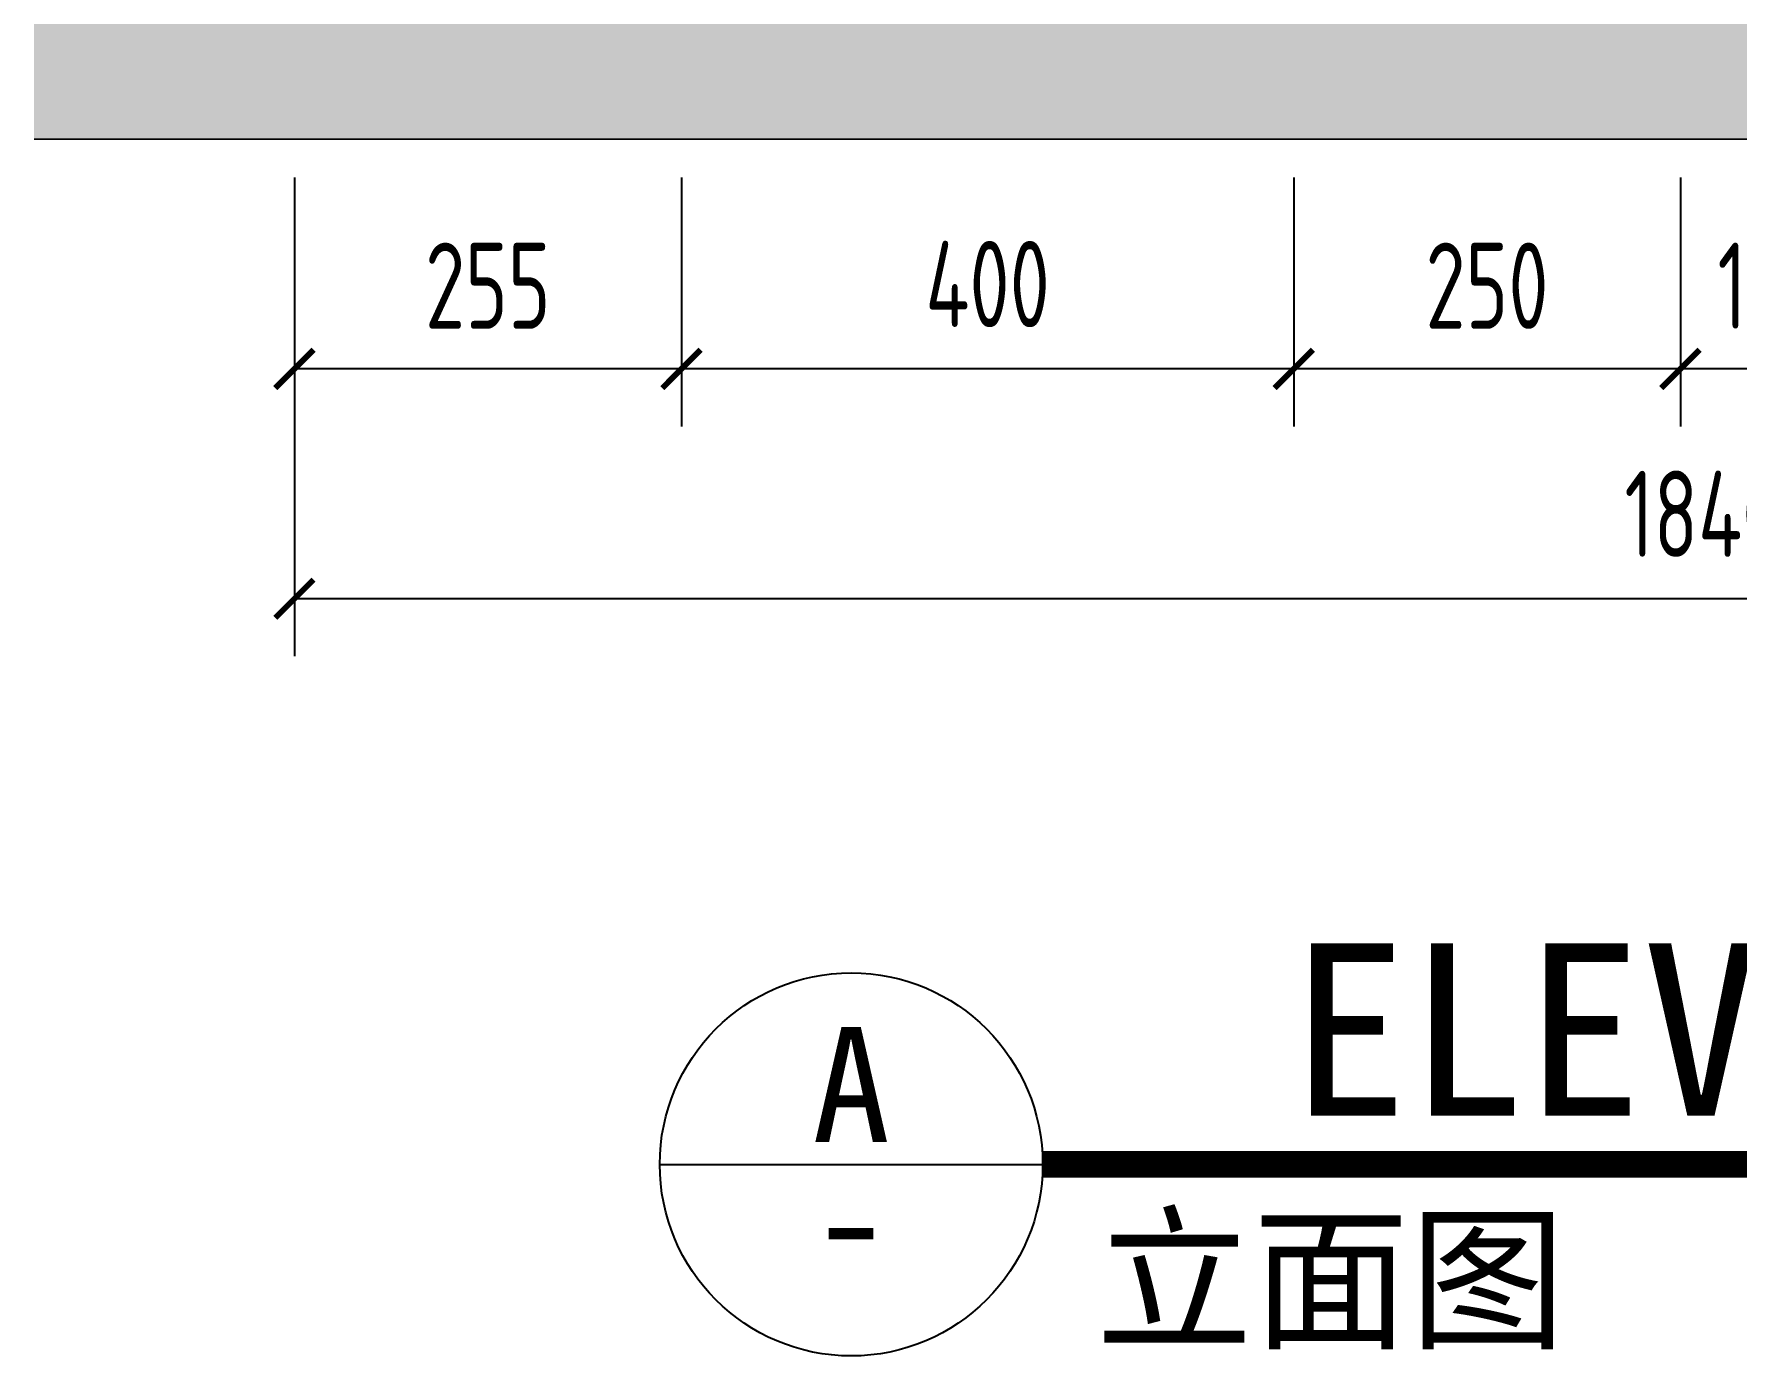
# Model space of a CAD drawing. Header units: millimetres. Extents: x 3162 to 221128, y -144913 to 11496.
# Drawn here: x 171151 to 172263, y -18955 to -18092 of the extents above; entities that cross this region are included whole.
import ezdxf
from ezdxf.enums import TextEntityAlignment as Align

# ---------------------------------------------------------------- set-up
doc = ezdxf.new("R2010")
doc.units = ezdxf.units.MM
doc.header["$LTSCALE"] = 10
doc.layers.get('Defpoints').update_dxf_attribs({"color": 250})
for name, color, linetype, lineweight in [('FC-Hatch【平面填充】', 250, 'Continuous', 0), ('RC-dimensions', 44, 'Continuous', 0), ('Wall【立面墙】', 252, 'Continuous', 0)]:
    doc.layers.add(name, color=color, linetype=linetype, lineweight=lineweight)
doc.layers.add('WALL_NEW【新建墙体】', color=4, linetype='Continuous')
doc.styles.add('尺寸标注', font='ARCHS.SHX', dxfattribs={"width": 0.8})
doc.styles.add('线上图名', font='simhei.ttf')
doc.styles.add('线下图名', font='simhei.ttf')
doc.dimstyles.new('海龙1：25', dxfattribs={"dimscale": 25, "dimtxt": 2.25, "dimasz": 1, "dimexe": 1.5, "dimexo": 1, "dimgap": 1, "dimtad": 1, "dimdec": 0, "dimrnd": 5, "dimdsep": 46, "dimtxsty": '尺寸标注', "dimblk": 'ARCHTICK', "dimblk1": 'ARCHTICK', "dimblk2": 'ARCHTICK', "dimcen": 1, "dimclrd": 44, "dimclre": 44, "dimclrt": 2, "dimadec": 0, "dimazin": 0, "dimtfac": 1, "dimtdec": 0, "dimtix": 1, "dimtmove": 2, "dimatfit": 3, "dimldrblk": 'hl_arrow2', "dimfxl": 5, "dimfxlon": 1, "dimarcsym": 0})

# ---------------------------------------------------------------- blocks, each defined once
blk = doc.blocks.new('*U173')
at = {"color": 2, "linetype": 'Continuous'}
blk.add_line((-27.258, 0), (-17.258, 0), dxfattribs=at)
blk.add_lwpolyline([(-17.258, 0, 0.7, 0.7, 0), (23.258, 0, 0.75, 0.75, 0)], format="xyseb", dxfattribs=at)
at = {"color": 150, "linetype": 'Continuous'}
blk.add_circle((-22.258, 0), 5, dxfattribs=at)
at = {"color": 2, "style": '线上图名', "flags": 8}
blk.add_attdef('EXISTING_PLAN', text='', height=4.5, dxfattribs=at).set_placement((2.997, 1.272), align=Align.CENTER)
at = {"color": 2, "style": '线下图名', "flags": 8}
blk.add_attdef('编号', text='', height=3, dxfattribs=at).set_placement((-22.258, 2.083), align=Align.MIDDLE)
blk.add_attdef('图号', text='', height=3, dxfattribs=at).set_placement((-22.258, -3.864), align=Align.BOTTOM_CENTER)
blk.add_attdef('图名1', text='', height=3, dxfattribs=at).set_placement((-15.864, -1.5), align=Align.TOP_LEFT)
blk.add_attdef('比例1', text='', height=3, dxfattribs=at).set_placement((22.436, -1.5), align=Align.TOP_RIGHT)
blk = doc.blocks.new('_ArchTick')
at = {"color": 2, "linetype": 'ByBlock', "const_width": 0.15}
blk.add_lwpolyline([(-0.5, -0.5), (0.5, 0.5)], dxfattribs=at)
blk = doc.blocks.new('*D179')
at = {"layer": 'Defpoints', "color": 0, "transparency": 16777216}
for p in [(171320.7, -18160.5), (173160.7, -18160.5), (171320.7, -18460.5)]:
    blk.add_point(p, dxfattribs=at)
at = {"layer": 'RC-dimensions', "color": 44, "lineweight": -2, "transparency": 16777216}
for p, q in [((171320.7, -18335.5), (171320.7, -18498)), ((173160.7, -18335.5), (173160.7, -18498)), ((173160.7, -18460.5), (171320.7, -18460.5))]:
    blk.add_line(p, q, dxfattribs=at)
at = {"layer": 'RC-dimensions', "color": 44, "lineweight": -2, "transparency": 16777216, "xscale": 25, "yscale": 25, "zscale": 25, "rotation": 180}
blk.add_blockref('_ArchTick', (171320.7, -18460.5), dxfattribs=at)
at = {"layer": 'RC-dimensions', "color": 44, "lineweight": -2, "transparency": 16777216, "xscale": 25, "yscale": 25, "zscale": 25}
blk.add_blockref('_ArchTick', (173160.7, -18460.5), dxfattribs=at)
at = {"layer": 'RC-dimensions', "color": 2, "transparency": 16777216, "insert": (172240.7, -18405.1), "char_height": 56.25, "attachment_point": 5, "style": '尺寸标注'}
blk.add_mtext('1840', dxfattribs=at)
blk = doc.blocks.new('hl_arrow2')
at = {"color": 2}
blk.add_line((-0.221, 0), (-1, 0), dxfattribs=at)
blk.add_lwpolyline([(-0.221, 0), (-0.861, -0.689), (-0.654, -0.862), (0, 0), (-0.654, 0.862), (-0.861, 0.689)], close=True, dxfattribs=at)
for points in [[(-0.861, 0.689), (-0.654, 0.862), (-0.221, 0), (0, 0)], [(-0.861, -0.689), (-0.654, -0.862), (-0.221, 0), (0, 0)]]:
    blk.add_solid(points, dxfattribs=at)
blk = doc.blocks.new('*D267')
at = {"layer": 'Defpoints', "color": 0, "transparency": 16777216}
for p in [(172225.7, -18160.5), (172345.7, -18160.5), (172225.7, -18310.5)]:
    blk.add_point(p, dxfattribs=at)
at = {"layer": 'RC-dimensions', "color": 44, "lineweight": -2, "transparency": 16777216}
for p, q in [((172225.7, -18185.5), (172225.7, -18348)), ((172345.7, -18185.5), (172345.7, -18348)), ((172225.7, -18310.5), (172200.7, -18310.5)), ((172345.7, -18310.5), (172225.7, -18310.5)), ((172345.7, -18310.5), (172370.7, -18310.5))]:
    blk.add_line(p, q, dxfattribs=at)
at = {"layer": 'RC-dimensions', "color": 44, "lineweight": -2, "transparency": 16777216, "xscale": 25, "yscale": 25, "zscale": 25}
blk.add_blockref('_ArchTick', (172225.7, -18310.5), dxfattribs=at)
at = {"layer": 'RC-dimensions', "color": 44, "lineweight": -2, "transparency": 16777216, "xscale": 25, "yscale": 25, "zscale": 25, "rotation": 180}
blk.add_blockref('_ArchTick', (172345.7, -18310.5), dxfattribs=at)
at = {"layer": 'RC-dimensions', "color": 2, "transparency": 16777216, "insert": (172285.7, -18256.2), "char_height": 56.25, "attachment_point": 5, "style": '尺寸标注'}
blk.add_mtext('120', dxfattribs=at)
blk = doc.blocks.new('*D268')
at = {"layer": 'Defpoints', "color": 0, "transparency": 16777216}
for p in [(171973.2, -18160.5), (172225.7, -18160.5), (171973.2, -18310.5)]:
    blk.add_point(p, dxfattribs=at)
at = {"layer": 'RC-dimensions', "color": 44, "lineweight": -2, "transparency": 16777216}
for p, q in [((171973.2, -18185.5), (171973.2, -18348)), ((172225.7, -18185.5), (172225.7, -18348)), ((172225.7, -18310.5), (171973.2, -18310.5))]:
    blk.add_line(p, q, dxfattribs=at)
at = {"layer": 'RC-dimensions', "color": 44, "lineweight": -2, "transparency": 16777216, "xscale": 25, "yscale": 25, "zscale": 25, "rotation": 180}
blk.add_blockref('_ArchTick', (171973.2, -18310.5), dxfattribs=at)
at = {"layer": 'RC-dimensions', "color": 44, "lineweight": -2, "transparency": 16777216, "xscale": 25, "yscale": 25, "zscale": 25}
blk.add_blockref('_ArchTick', (172225.7, -18310.5), dxfattribs=at)
at = {"layer": 'RC-dimensions', "color": 2, "transparency": 16777216, "insert": (172099.4, -18256.2), "char_height": 56.25, "attachment_point": 5, "style": '尺寸标注'}
blk.add_mtext('250', dxfattribs=at)
blk = doc.blocks.new('*D269')
at = {"layer": 'Defpoints', "color": 0, "transparency": 16777216}
for p in [(171320.7, -18160.5), (171573.4, -18160.5), (171320.7, -18310.5)]:
    blk.add_point(p, dxfattribs=at)
at = {"layer": 'RC-dimensions', "color": 44, "lineweight": -2, "transparency": 16777216}
for p, q in [((171320.7, -18185.5), (171320.7, -18348)), ((171573.4, -18185.5), (171573.4, -18348)), ((171573.4, -18310.5), (171320.7, -18310.5))]:
    blk.add_line(p, q, dxfattribs=at)
at = {"layer": 'RC-dimensions', "color": 44, "lineweight": -2, "transparency": 16777216, "xscale": 25, "yscale": 25, "zscale": 25, "rotation": 180}
blk.add_blockref('_ArchTick', (171320.7, -18310.5), dxfattribs=at)
at = {"layer": 'RC-dimensions', "color": 44, "lineweight": -2, "transparency": 16777216, "xscale": 25, "yscale": 25, "zscale": 25}
blk.add_blockref('_ArchTick', (171573.4, -18310.5), dxfattribs=at)
at = {"layer": 'RC-dimensions', "color": 2, "transparency": 16777216, "insert": (171447, -18256.2), "char_height": 56.25, "attachment_point": 5, "style": '尺寸标注'}
blk.add_mtext('255', dxfattribs=at)
blk = doc.blocks.new('*D270')
at = {"layer": 'Defpoints', "color": 0, "transparency": 16777216}
for p in [(171573.4, -18160.5), (171973.2, -18160.5), (171573.4, -18310.5)]:
    blk.add_point(p, dxfattribs=at)
at = {"layer": 'RC-dimensions', "color": 44, "lineweight": -2, "transparency": 16777216}
for p, q in [((171573.4, -18185.5), (171573.4, -18348)), ((171973.2, -18185.5), (171973.2, -18348)), ((171973.2, -18310.5), (171573.4, -18310.5))]:
    blk.add_line(p, q, dxfattribs=at)
at = {"layer": 'RC-dimensions', "color": 44, "lineweight": -2, "transparency": 16777216, "xscale": 25, "yscale": 25, "zscale": 25, "rotation": 180}
blk.add_blockref('_ArchTick', (171573.4, -18310.5), dxfattribs=at)
at = {"layer": 'RC-dimensions', "color": 44, "lineweight": -2, "transparency": 16777216, "xscale": 25, "yscale": 25, "zscale": 25}
blk.add_blockref('_ArchTick', (171973.2, -18310.5), dxfattribs=at)
at = {"layer": 'RC-dimensions', "color": 2, "transparency": 16777216, "insert": (171773.3, -18255.1), "char_height": 56.25, "attachment_point": 5, "style": '尺寸标注'}
blk.add_mtext('400', dxfattribs=at)

msp = doc.modelspace()

# ---------------------------------------------------------------- hatches: boundary and pattern name
at = {"layer": 'FC-Hatch【平面填充】'}
h = msp.add_hatch(dxfattribs=at)
h.set_pattern_fill('钢筋混凝土', color=256, scale=50, angle=180, style=0, pattern_type=2)
h.set_pattern_definition([(225, (110819.52, -931.4), (35.35534, -35.35534), []), (230, (110819.52, -931.4), (-71.72602, 6.27522), [7.5, -82.5]), (175, (110819.52, -931.4), (13.87511, -75.21923), [6, -66]), (280.4514, (110813.54, -930.88), (-57.85092, -68.94393), [6.374, -70.1142]), (226.1842, (110819.52, -951.4), (-106.72409, 16.55189), [11.25, -123.75]), (276.6356, (110810.63, -950.02), (-93.46626, -97.41178), [9.56105, -105.1713]), (171.1842, (110819.52, -951.4), (-93.46618, -97.41189), [9, -99]), (201, (110809.52, -946.4), (-59.690703, 40.261893), [7.5, -82.5]), (146, (110809.52, -946.4), (-24.33156, -72.51501), [6, -66]), (251.4514, (110804.546, -943.046), (-84.022234, -32.25304), [6.374, -70.1142]), (217.5, (110819.52, -931.4), (-1.215986, -33.289385), [0.5, -65.2, 0.5, -67, 0.5, -66.25]), (187.5, (110819.52, -931.4), (-26.306954, -39.441171), [0.5, -38.2, 0.5, -63.7, 0.5, -25.25]), (147.5, (110841.82, -931.4), (-53.382244, 2.255487), [0.5, -25, 0.5, -78, 0.5, -103.5]), (137.5, (110851.82, -931.4), (-58.318617, -10.010498), [0.5, -32.5, 0.5, -51.8, 0.5, -73.5])])
h.paths.add_polyline_path([(171150.7, -18160.5), (171150.7, -18060.5), (173450.7, -18060.5), (173450.7, -18160.5)])

# ---------------------------------------------------------------- linework, layer by layer
at = {"layer": 'Wall【立面墙】'}
msp.add_lwpolyline([(171150.7, -18160.5), (171150.7, -18160.5), (173450.7, -18160.5), (173450.7, -18160.5)], close=True, dxfattribs=at)

# ---------------------------------------------------------------- block references
at = {"layer": 'WALL_NEW【新建墙体】'}
ref = msp.add_blockref('*U173', (172240.7, -18829.7), dxfattribs=dict(at, xscale=25, yscale=25, zscale=25))
ref.add_attrib('编号', 'A', dxfattribs={"layer": '0', "color": 2, "height": 75, "style": '线下图名'}).set_placement((171684.2, -18777.6), align=Align.MIDDLE)
ref.add_attrib('图号', '-', dxfattribs={"layer": '0', "color": 2, "height": 75, "style": '线下图名'}).set_placement((171684.2, -18926.3), align=Align.BOTTOM_CENTER)
ref.add_attrib('EXISTING_PLAN', 'ELEVATION', dxfattribs={"layer": '0', "color": 2, "height": 112.5, "style": '线上图名'}).set_placement((172315.6, -18797.9), align=Align.CENTER)
ref.add_attrib('图名1', '立面图', dxfattribs={"layer": '0', "color": 2, "height": 75, "style": '线下图名'}).set_placement((171844.1, -18867.2), align=Align.TOP_LEFT)

# ---------------------------------------------------------------- dimensions: what is measured, and where the dimension line sits
at = {"layer": 'RC-dimensions'}
for base, p1, p2, picture, middle in [((171320.7, -18460.5), (173160.7, -18160.5), (171320.7, -18160.5), '*D179', (172240.7, -18405.1)), ((171320.7, -18310.5), (171573.4, -18160.5), (171320.7, -18160.5), '*D269', (171447, -18256.2)), ((171573.4, -18310.5), (171973.2, -18160.5), (171573.4, -18160.5), '*D270', (171773.3, -18255.1)), ((171973.1762986, -18310.5418628), (172225.6762986, -18160.5418628), (171973.1762986, -18160.5418628), '*D268', (172099.4262986, -18256.2449878)), ((172225.7, -18310.5), (172345.7, -18160.5), (172225.7, -18160.5), '*D267', (172285.7, -18256.2))]:
    dim = msp.add_linear_dim(base=base, p1=p1, p2=p2, angle=180, dimstyle='海龙1：25', override={"dimscale": 25, "dimtxsty": '尺寸标注', "dimblk1": 'ArchTick', "dimblk2": 'ArchTick', "dimsah": 1, "dimclrt": 2}, dxfattribs=at)
    dim.commit()
    dim.dimension.update_dxf_attribs({"geometry": picture, "text_midpoint": middle})

doc.saveas('drawing.dxf')
